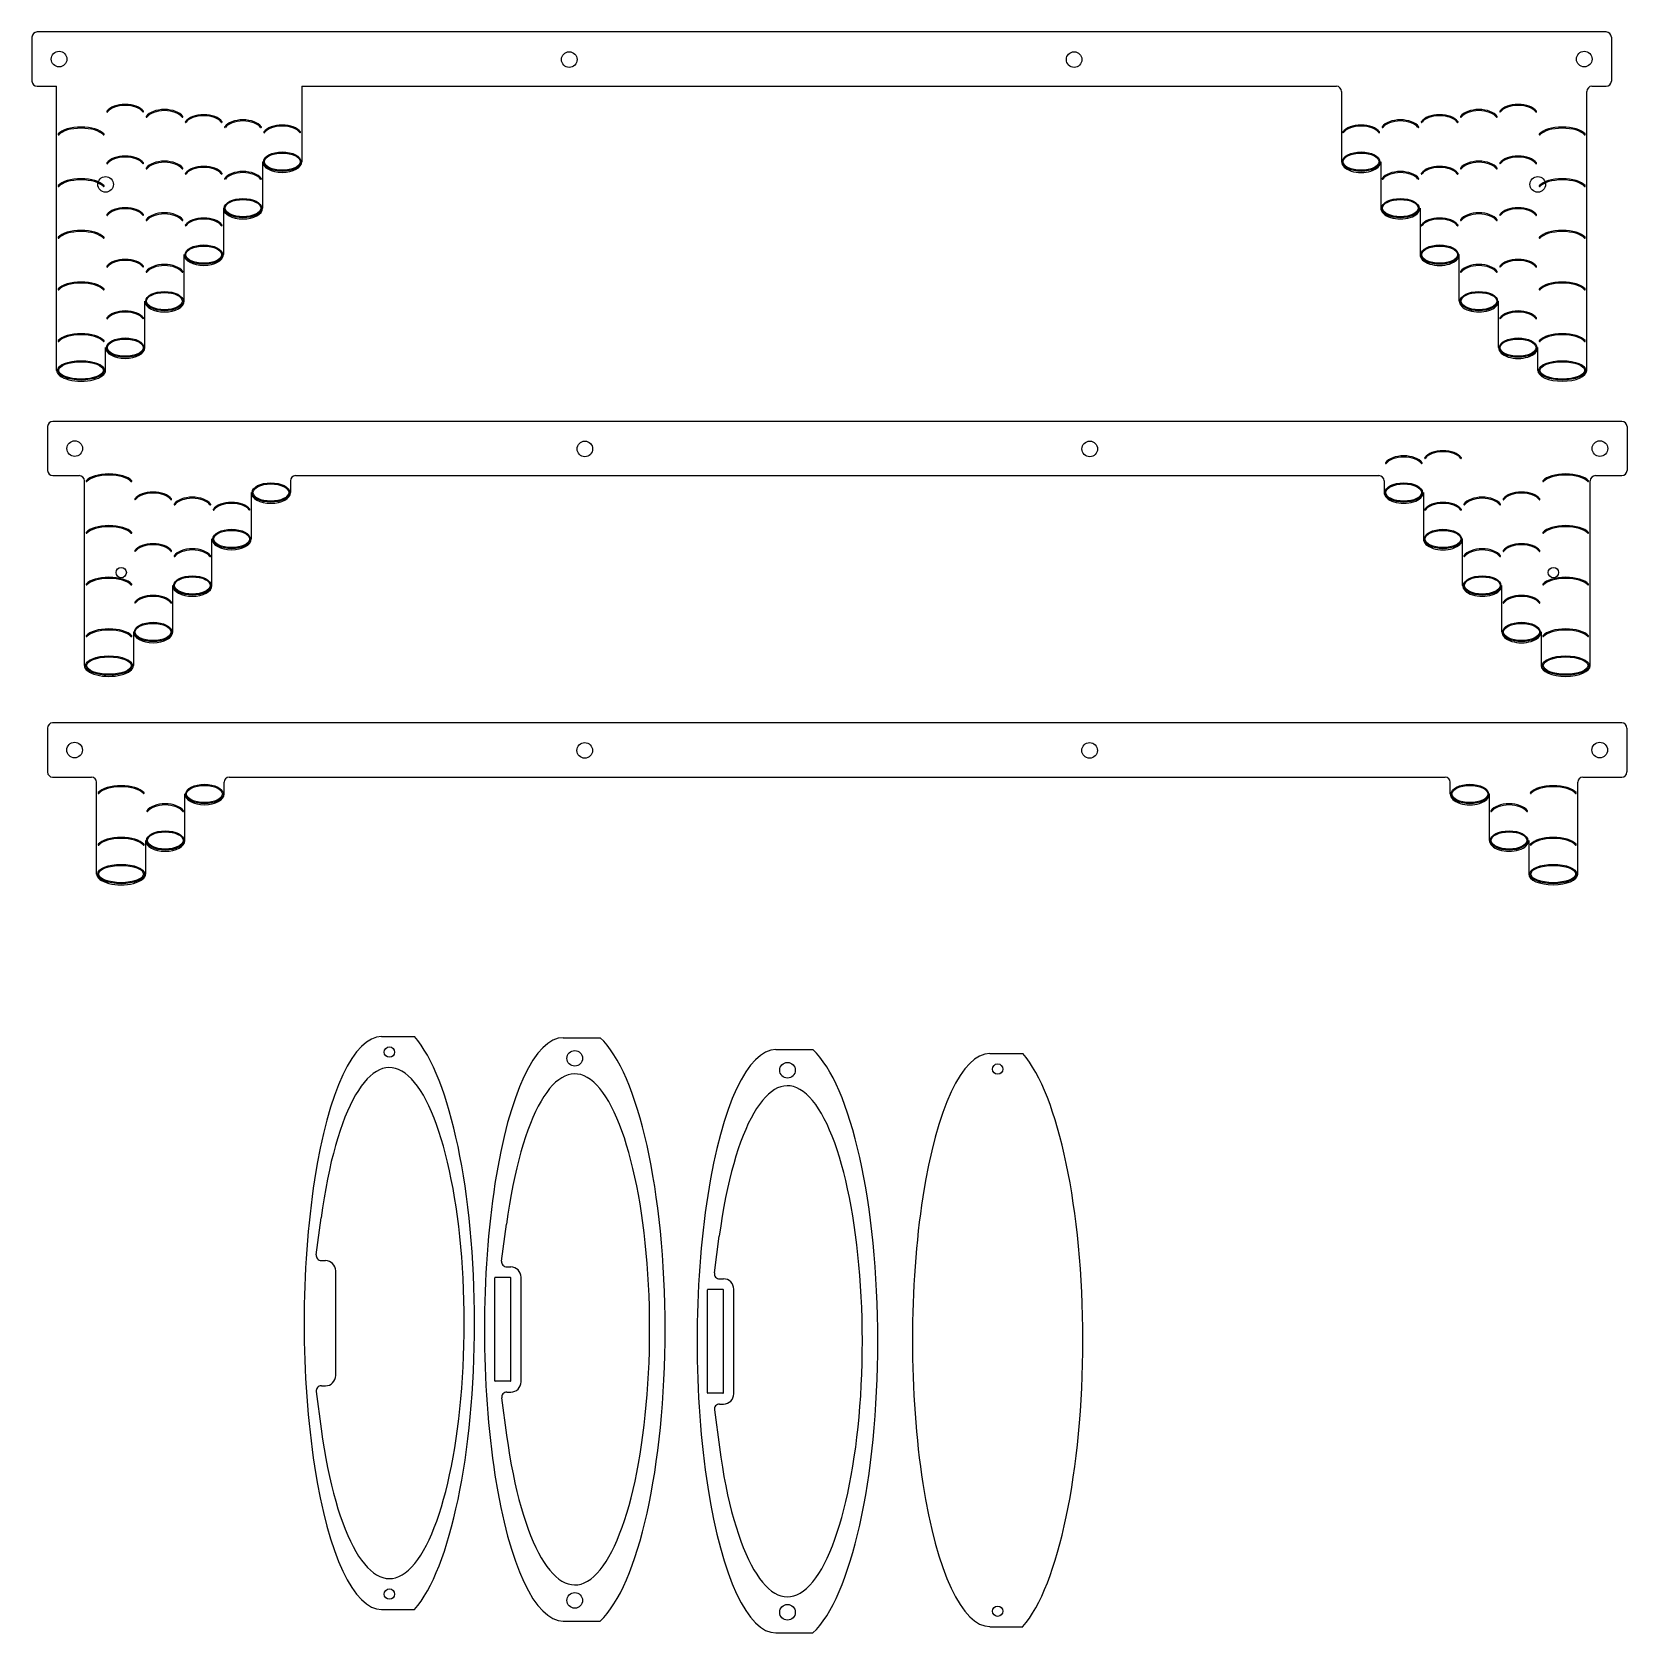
# Model space of a CAD drawing. Header units: millimetres. Extents: x -952 to 939, y -633 to 632.
# Drawn here: x -501.5 to -192.7, y -633 to -323.1 of the extents above; entities that cross this region are included whole.
import ezdxf

# ---------------------------------------------------------------- set-up
doc = ezdxf.new("R2010")
doc.units = ezdxf.units.MM
doc.layers.get('0').update_dxf_attribs({"lineweight": 25, "true_color": 0xffffff})
for name, color, linetype, lineweight, true_color in [('brass', 7, 'Continuous', 25, 0x000000), ('f3', 7, 'Continuous', 25, 0x000000), ('f4', 7, 'Continuous', 25, 0x000000), ('f5', 7, 'Continuous', 25, 0x000000), ('Plate', 7, 'Continuous', 25, 0x000000)]:
    doc.layers.add(name, color=color, linetype=linetype, lineweight=lineweight, true_color=true_color)

msp = doc.modelspace()

# ---------------------------------------------------------------- linework, layer by layer
for p, q in [((-449.3, -333.61), (-248.99, -333.61)), ((-433.85, -517.56), (-427.48, -517.56)), ((-398.68, -517.78), (-391.54, -517.78)), ((-357.49, -520.08), (-350.35, -520.08)), ((-316.07, -520.86), (-309.7, -520.86)), ((-446.51, -559.8), (-445.57, -552.65)), ((-410.61, -561.02), (-409.66, -553.87)), ((-369.42, -563.33), (-368.47, -556.18)), ((-445.52, -560.93), (-444.75, -560.93)), ((-442.75, -583.17), (-442.75, -562.93)), ((-409.62, -562.15), (-408.85, -562.15)), ((-406.85, -584.39), (-406.85, -564.15)), ((-368.43, -564.46), (-367.66, -564.46)), ((-365.66, -586.7), (-365.66, -566.46)), ((-445.52, -585.17), (-444.75, -585.17)), ((-446.51, -586.3), (-445.55, -593.52)), ((-410.61, -587.52), (-409.64, -594.74)), ((-409.61, -586.39), (-408.85, -586.39)), ((-368.43, -588.7), (-367.66, -588.7)), ((-369.42, -589.83), (-368.45, -597.04)), ((-433.85, -628.48), (-427.48, -628.48)), ((-398.68, -630.7), (-391.54, -630.7)), ((-316.07, -631.79), (-309.7, -631.79)), ((-357.49, -633.01), (-350.35, -633.01))]:
    msp.add_line(p, q)
for centre, radius in [((-496.3, -328.36), 1.51), ((-397.53, -328.44), 1.51), ((-299.76, -328.44), 1.51), ((-200.99, -328.36), 1.51), ((-487.3, -352.61), 1.51), ((-209.99, -352.61), 1.51), ((-493.27, -403.74), 1.51), ((-394.5, -403.82), 1.51), ((-296.73, -403.82), 1.51), ((-197.96, -403.74), 1.51), ((-484.27, -427.75), 1), ((-206.96, -427.75), 1), ((-493.3, -462.1), 1.51), ((-394.53, -462.18), 1.51), ((-296.76, -462.18), 1.51), ((-197.99, -462.1), 1.51), ((-432.35, -520.56), 1), ((-396.45, -521.78), 1.51), ((-355.26, -524.08), 1.51), ((-314.57, -523.86), 1), ((-432.35, -625.48), 1), ((-396.45, -626.7), 1.51), ((-355.26, -629.01), 1.51), ((-314.57, -628.79), 1)]:
    msp.add_circle(centre, radius)
for centre, radius, start, end in [((-248.99, -334.61), 1, 0, 90), ((-199.49, -334.61), 1, 90, 180), ((-492.4, -409.99), 1, 0, 90), ((-450.5, -409.99), 1, 90, 180), ((-240.74, -409.99), 1, 360, 90), ((-198.84, -409.99), 1, 90, 180), ((-490.05, -468.35), 1, 0, 90), ((-463.35, -468.35), 1, 90, 180), ((-227.94, -468.35), 1, 0, 90), ((-201.24, -468.35), 1, 90, 180), ((-445.52, -559.93), 1, 172.4552, 270), ((-444.75, -562.93), 2, 0, 90), ((-409.62, -561.15), 1, 172.4552, 270), ((-408.85, -564.15), 2, 0, 90), ((-368.43, -563.46), 1, 172.4552, 270), ((-367.66, -566.46), 2, 0, 90), ((-445.52, -586.17), 1, 90, 187.6019), ((-444.75, -583.17), 2, 270, 0), ((-408.85, -584.39), 2, 270, 0), ((-409.61, -587.39), 1, 90, 187.6019), ((-368.43, -589.7), 1, 90, 187.6019), ((-367.66, -586.7), 2, 270, 0)]:
    msp.add_arc(centre, radius, start, end)
for centre, major_axis, ratio, start_param, end_param in [((-433.85, -573.02), (0, 55.46), 0.270448, 0, 3.141593), ((-432.35, -573.02), (0, 49.46), 0.293145, 1.998028, 1.146434), ((-432.85, -573.02), (0, 58.46), 0.29078, 3.463335, 5.961443), ((-398.68, -574.24), (0, 56.46), 0.270448, 0, 3.141593), ((-395.95, -574.24), (0, 58.46), 0.29078, 3.403914, 6.020864), ((-357.49, -576.55), (0, 56.46), 0.270448, 0, 3.141593), ((-354.76, -576.55), (0, 58.46), 0.29078, 3.403914, 6.020864), ((-396.45, -574.24), (0, 49.46), 0.293145, 1.998028, 1.146434), ((-355.26, -576.55), (0, 49.46), 0.293145, 1.998028, 1.146434), ((-316.07, -576.32), (0, 55.46), 0.270448, 0, 3.141593), ((-315.07, -576.32), (0, 58.46), 0.29078, 3.463335, 5.961443)]:
    msp.add_ellipse(centre, major_axis=major_axis, ratio=ratio, start_param=start_param, end_param=end_param)
at = {"layer": 'brass'}
for p, q in [((-501.55, -324.11), (-501.55, -332.61)), ((-196.74, -323.11), (-500.55, -323.11)), ((-195.74, -324.11), (-195.74, -332.61)), ((-500.55, -333.61), (-496.8, -333.61)), ((-199.49, -333.61), (-196.74, -333.61)), ((-498.52, -399.49), (-498.52, -407.99)), ((-193.71, -398.49), (-497.52, -398.49)), ((-192.71, -399.49), (-192.71, -407.99)), ((-497.52, -408.99), (-492.4, -408.99)), ((-450.5, -408.99), (-240.74, -408.99)), ((-198.84, -408.99), (-193.71, -408.99)), ((-498.55, -457.85), (-498.55, -466.35)), ((-193.74, -456.85), (-497.55, -456.85)), ((-192.74, -457.85), (-192.74, -466.35)), ((-497.55, -467.35), (-490.05, -467.35)), ((-463.35, -467.35), (-227.94, -467.35)), ((-201.24, -467.35), (-193.74, -467.35))]:
    msp.add_line(p, q, dxfattribs=at)
for centre, start, end in [((-500.55, -324.11), 90, 180), ((-196.74, -324.11), 0, 90), ((-500.55, -332.61), 180, 270), ((-196.74, -332.61), 270, 0), ((-497.52, -399.49), 90, 180), ((-193.71, -399.49), 0, 90), ((-497.52, -407.99), 180, 270), ((-193.71, -407.99), 270, 0), ((-497.55, -457.85), 90, 180), ((-193.74, -457.85), 0, 90), ((-497.55, -466.35), 180, 270), ((-193.74, -466.35), 270, 0)]:
    msp.add_arc(centre, 1, start, end, dxfattribs=at)
at = {"layer": 'f3'}
for p, q in [((-496.8, -388.61), (-496.8, -333.61)), ((-449.3, -333.61), (-449.3, -348.21)), ((-247.99, -334.61), (-247.99, -348.21)), ((-200.49, -388.61), (-200.49, -334.61)), ((-456.9, -348.21), (-456.9, -357.21)), ((-240.39, -348.21), (-240.39, -357.21)), ((-464.5, -357.21), (-464.5, -366.21)), ((-232.79, -357.21), (-232.79, -366.21)), ((-472.1, -375.21), (-472.1, -366.21)), ((-225.19, -375.21), (-225.19, -366.21)), ((-479.7, -384.21), (-479.7, -375.21)), ((-217.59, -384.21), (-217.59, -375.21)), ((-487.3, -388.61), (-487.3, -384.21)), ((-209.99, -388.61), (-209.99, -384.21))]:
    msp.add_line(p, q, dxfattribs=at)
at = {"layer": 'f3', "color": 5, "true_color": 0x0000ff}
for centre, start, end in [((-496.4, -342.92), 135.4006, 321.3987), ((-487.7, -342.92), 218.6013, 44.5994), ((-209.59, -342.92), 135.4006, 321.3987), ((-200.9, -342.92), 218.6013, 44.5994), ((-496.4, -352.92), 135.4006, 321.3987), ((-487.7, -352.92), 218.6013, 44.5994), ((-209.59, -352.92), 135.4006, 321.3987), ((-200.9, -352.92), 218.6013, 44.5994), ((-496.4, -362.92), 135.4006, 321.3987), ((-487.7, -362.92), 218.6013, 44.5994), ((-209.59, -362.92), 135.4006, 321.3987), ((-200.9, -362.92), 218.6013, 44.5994), ((-496.4, -372.92), 135.4006, 321.3987), ((-487.7, -372.92), 218.6013, 44.5994), ((-209.59, -372.92), 135.4006, 321.3987), ((-200.9, -372.92), 218.6013, 44.5994), ((-496.4, -382.92), 135.4006, 321.3987), ((-487.7, -382.92), 218.6013, 44.5994), ((-209.59, -382.92), 135.4006, 321.3987), ((-200.9, -382.92), 218.6013, 44.5994)]:
    msp.add_arc(centre, 0.103, start, end, dxfattribs=at)
for centre, major_axis, ratio, start_param, end_param in [((-483.5, -339.21), (3.8, 0), 0.55122, 0.375247, 2.766345), ((-483.5, -339.21), (3.62, 0), 0.517205, 0.343264, 2.798328), ((-213.79, -339.21), (-3.8, 0), 0.55122, 3.51684, 5.907938), ((-213.79, -339.21), (-3.62, 0), 0.517205, 3.484857, 5.939921), ((-486.98, -338.51), (0, 0.103), 0.8, 0.79239, 4.038669), ((-480.02, -338.51), (0, 0.103), 0.8, 2.244517, 5.490795), ((-479.38, -339.51), (0, 0.103), 0.8, 0.79239, 4.038669), ((-475.9, -340.21), (3.8, 0), 0.55122, 0.375247, 2.766345), ((-475.9, -340.21), (3.62, 0), 0.517205, 0.343264, 2.798328), ((-472.42, -339.51), (0, 0.103), 0.8, 2.244517, 5.490795), ((-471.78, -340.51), (0, 0.103), 0.8, 0.79239, 4.038669), ((-468.3, -341.21), (3.8, 0), 0.55122, 0.375247, 2.766345), ((-468.3, -341.21), (3.62, 0), 0.517205, 0.343264, 2.798328), ((-464.82, -340.51), (0, 0.103), 0.8, 2.244517, 5.490795), ((-460.7, -342.21), (3.8, 0), 0.55122, 0.375247, 2.766345), ((-460.7, -342.21), (3.62, 0), 0.517205, 0.343264, 2.798328), ((-236.59, -342.21), (-3.8, 0), 0.55122, 3.51684, 5.907938), ((-236.59, -342.21), (-3.62, 0), 0.517205, 3.484857, 5.939921), ((-232.47, -340.51), (0, 0.103), 0.8, 0.79239, 4.038669), ((-228.99, -341.21), (-3.8, 0), 0.55122, 3.51684, 5.907938), ((-228.99, -341.21), (-3.62, 0), 0.517205, 3.484857, 5.939921), ((-225.51, -340.51), (0, 0.103), 0.8, 2.244517, 5.490795), ((-224.87, -339.51), (0, 0.103), 0.8, 0.79239, 4.038669), ((-221.39, -340.21), (-3.8, 0), 0.55122, 3.51684, 5.907938), ((-221.39, -340.21), (-3.62, 0), 0.517205, 3.484857, 5.939921), ((-217.91, -339.51), (0, 0.103), 0.8, 2.244517, 5.490795), ((-217.27, -338.51), (0, 0.103), 0.8, 0.79239, 4.038669), ((-210.31, -338.51), (0, 0.103), 0.8, 2.244517, 5.490795), ((-492.05, -343.61), (-4.75, 0), 0.440976, 3.51684, 5.907938), ((-492.05, -343.61), (-4.53, 0), 0.413764, 3.484857, 5.939921), ((-464.18, -341.51), (0, 0.103), 0.8, 0.79239, 4.038669), ((-457.22, -341.51), (0, 0.103), 0.8, 2.244517, 5.490795), ((-456.58, -342.51), (0, 0.103), 0.8, 0.79239, 4.038669), ((-453.1, -343.21), (3.8, 0), 0.55122, 0.375247, 2.766345), ((-453.1, -343.21), (3.62, 0), 0.517205, 0.343264, 2.798328), ((-449.62, -342.51), (0, 0.103), 0.8, 2.244517, 5.490795), ((-247.67, -342.51), (0, 0.103), 0.8, 0.79239, 4.038669), ((-244.19, -343.21), (-3.8, 0), 0.55122, 3.51684, 5.907938), ((-244.19, -343.21), (-3.62, 0), 0.517205, 3.484857, 5.939921), ((-240.71, -342.51), (0, 0.103), 0.8, 2.244517, 5.490795), ((-240.07, -341.51), (0, 0.103), 0.8, 0.79239, 4.038669), ((-233.11, -341.51), (0, 0.103), 0.8, 2.244517, 5.490795), ((-205.24, -343.61), (4.75, 0), 0.440976, 0.375247, 2.766345), ((-205.24, -343.61), (4.53, 0), 0.413764, 0.343264, 2.798328), ((-486.98, -348.51), (0, 0.103), 0.8, 0.79239, 4.038669), ((-483.5, -349.21), (3.8, 0), 0.55122, 0.375247, 2.766345), ((-483.5, -349.21), (3.62, 0), 0.517205, 0.343264, 2.798328), ((-480.02, -348.51), (0, 0.103), 0.8, 2.244517, 5.490795), ((-479.38, -349.51), (0, 0.103), 0.8, 0.79239, 4.038669), ((-475.9, -350.21), (3.8, 0), 0.55122, 0.375247, 2.766345), ((-475.9, -350.21), (3.62, 0), 0.517205, 0.343264, 2.798328), ((-472.42, -349.51), (0, 0.103), 0.8, 2.244517, 5.490795), ((-468.3, -351.21), (3.8, 0), 0.55122, 0.375247, 2.766345), ((-468.3, -351.21), (3.62, 0), 0.517205, 0.343264, 2.798328), ((-460.7, -352.21), (3.8, 0), 0.55122, 0.375247, 2.766345), ((-236.59, -352.21), (-3.8, 0), 0.55122, 3.51684, 5.907938), ((-228.99, -351.21), (-3.8, 0), 0.55122, 3.51684, 5.907938), ((-228.99, -351.21), (-3.62, 0), 0.517205, 3.484857, 5.939921), ((-224.87, -349.51), (0, 0.103), 0.8, 0.79239, 4.038669), ((-221.39, -350.21), (-3.8, 0), 0.55122, 3.51684, 5.907938), ((-221.39, -350.21), (-3.62, 0), 0.517205, 3.484857, 5.939921), ((-217.91, -349.51), (0, 0.103), 0.8, 2.244517, 5.490795), ((-217.27, -348.51), (0, 0.103), 0.8, 0.79239, 4.038669), ((-213.79, -349.21), (-3.8, 0), 0.55122, 3.51684, 5.907938), ((-213.79, -349.21), (-3.62, 0), 0.517205, 3.484857, 5.939921), ((-210.31, -348.51), (0, 0.103), 0.8, 2.244517, 5.490795), ((-492.05, -353.61), (-4.75, 0), 0.440976, 3.51684, 5.907938), ((-492.05, -353.61), (-4.53, 0), 0.413764, 3.484857, 5.939921), ((-471.78, -350.51), (0, 0.103), 0.8, 0.79239, 4.038669), ((-464.82, -350.51), (0, 0.103), 0.8, 2.244517, 5.490795), ((-464.18, -351.51), (0, 0.103), 0.8, 0.79239, 4.038669), ((-460.7, -352.21), (3.62, 0), 0.517205, 0.343264, 2.798328), ((-457.22, -351.51), (0, 0.103), 0.8, 2.244517, 5.490795), ((-240.07, -351.51), (0, 0.103), 0.8, 0.79239, 4.038669), ((-236.59, -352.21), (-3.62, 0), 0.517205, 3.484857, 5.939921), ((-233.11, -351.51), (0, 0.103), 0.8, 2.244517, 5.490795), ((-232.47, -350.51), (0, 0.103), 0.8, 0.79239, 4.038669), ((-225.51, -350.51), (0, 0.103), 0.8, 2.244517, 5.490795), ((-205.24, -353.61), (4.75, 0), 0.440976, 0.375247, 2.766345), ((-205.24, -353.61), (4.53, 0), 0.413764, 0.343264, 2.798328), ((-486.98, -358.51), (0, 0.103), 0.8, 0.79239, 4.038669), ((-483.5, -359.21), (3.8, 0), 0.55122, 0.375247, 2.766345), ((-483.5, -359.21), (3.62, 0), 0.517205, 0.343264, 2.798328), ((-480.02, -358.51), (0, 0.103), 0.8, 2.244517, 5.490795), ((-479.38, -359.51), (0, 0.103), 0.8, 0.79239, 4.038669), ((-475.9, -360.21), (3.8, 0), 0.55122, 0.375247, 2.766345), ((-475.9, -360.21), (3.62, 0), 0.517205, 0.343264, 2.798328), ((-472.42, -359.51), (0, 0.103), 0.8, 2.244517, 5.490795), ((-468.3, -361.21), (3.8, 0), 0.55122, 0.375247, 2.766345), ((-468.3, -361.21), (3.62, 0), 0.517205, 0.343264, 2.798328), ((-228.99, -361.21), (-3.8, 0), 0.55122, 3.51684, 5.907938), ((-228.99, -361.21), (-3.62, 0), 0.517205, 3.484857, 5.939921), ((-224.87, -359.51), (0, 0.103), 0.8, 0.79239, 4.038669), ((-221.39, -360.21), (-3.8, 0), 0.55122, 3.51684, 5.907938), ((-221.39, -360.21), (-3.62, 0), 0.517205, 3.484857, 5.939921), ((-217.91, -359.51), (0, 0.103), 0.8, 2.244517, 5.490795), ((-217.27, -358.51), (0, 0.103), 0.8, 0.79239, 4.038669), ((-213.79, -359.21), (-3.8, 0), 0.55122, 3.51684, 5.907938), ((-213.79, -359.21), (-3.62, 0), 0.517205, 3.484857, 5.939921), ((-210.31, -358.51), (0, 0.103), 0.8, 2.244517, 5.490795), ((-492.05, -363.61), (-4.75, 0), 0.440976, 3.51684, 5.907938), ((-492.05, -363.61), (-4.53, 0), 0.413764, 3.484857, 5.939921), ((-471.78, -360.51), (0, 0.103), 0.8, 0.79239, 4.038669), ((-464.82, -360.51), (0, 0.103), 0.8, 2.244517, 5.490795), ((-232.47, -360.51), (0, 0.103), 0.8, 0.79239, 4.038669), ((-225.51, -360.51), (0, 0.103), 0.8, 2.244517, 5.490795), ((-205.24, -363.61), (4.75, 0), 0.440976, 0.375247, 2.766345), ((-205.24, -363.61), (4.53, 0), 0.413764, 0.343264, 2.798328), ((-486.98, -368.51), (0, 0.103), 0.8, 0.79239, 4.038669), ((-483.5, -369.21), (3.8, 0), 0.55122, 0.375247, 2.766345), ((-483.5, -369.21), (3.62, 0), 0.517205, 0.343264, 2.798328), ((-480.02, -368.51), (0, 0.103), 0.8, 2.244517, 5.490795), ((-475.9, -370.21), (3.8, 0), 0.55122, 0.375247, 2.766345), ((-475.9, -370.21), (3.62, 0), 0.517205, 0.343264, 2.798328), ((-221.39, -370.21), (-3.8, 0), 0.55122, 3.51684, 5.907938), ((-221.39, -370.21), (-3.62, 0), 0.517205, 3.484857, 5.939921), ((-217.27, -368.51), (0, 0.103), 0.8, 0.79239, 4.038669), ((-213.79, -369.21), (-3.8, 0), 0.55122, 3.51684, 5.907938), ((-213.79, -369.21), (-3.62, 0), 0.517205, 3.484857, 5.939921), ((-210.31, -368.51), (0, 0.103), 0.8, 2.244517, 5.490795), ((-492.05, -373.61), (-4.75, 0), 0.440976, 3.51684, 5.907938), ((-492.05, -373.61), (-4.53, 0), 0.413764, 3.484857, 5.939921), ((-479.38, -369.51), (0, 0.103), 0.8, 0.79239, 4.038669), ((-472.42, -369.51), (0, 0.103), 0.8, 2.244517, 5.490795), ((-224.87, -369.51), (0, 0.103), 0.8, 0.79239, 4.038669), ((-217.91, -369.51), (0, 0.103), 0.8, 2.244517, 5.490795), ((-205.24, -373.61), (4.75, 0), 0.440976, 0.375247, 2.766345), ((-205.24, -373.61), (4.53, 0), 0.413764, 0.343264, 2.798328), ((-483.5, -379.21), (3.8, 0), 0.55122, 0.375247, 2.766345), ((-483.5, -379.21), (3.62, 0), 0.517205, 0.343264, 2.798328), ((-213.79, -379.21), (-3.8, 0), 0.55122, 3.51684, 5.907938), ((-213.79, -379.21), (-3.62, 0), 0.517205, 3.484857, 5.939921), ((-486.98, -378.51), (0, 0.103), 0.8, 0.79239, 4.038669), ((-480.02, -378.51), (0, 0.103), 0.8, 2.244517, 5.490795), ((-217.27, -378.51), (0, 0.103), 0.8, 0.79239, 4.038669), ((-210.31, -378.51), (0, 0.103), 0.8, 2.244517, 5.490795), ((-492.05, -383.61), (-4.75, 0), 0.440976, 3.51684, 5.907938), ((-492.05, -383.61), (-4.53, 0), 0.413764, 3.484857, 5.939921), ((-205.24, -383.61), (4.75, 0), 0.440976, 0.375247, 2.766345), ((-205.24, -383.61), (4.53, 0), 0.413764, 0.343264, 2.798328)]:
    msp.add_ellipse(centre, major_axis=major_axis, ratio=ratio, start_param=start_param, end_param=end_param, dxfattribs=at)
for centre, major_axis, ratio in [((-453.1, -348.21), (3.62, 0), 0.517205), ((-453.1, -348.21), (-3.46, 0), 0.483354), ((-244.19, -348.21), (-3.62, 0), 0.517205), ((-244.19, -348.21), (3.46, 0), 0.483354), ((-460.7, -357.21), (3.62, 0), 0.517205), ((-460.7, -357.21), (-3.46, 0), 0.483354), ((-236.59, -357.21), (-3.62, 0), 0.517205), ((-236.59, -357.21), (3.46, 0), 0.483354), ((-468.3, -366.21), (3.62, 0), 0.517205), ((-468.3, -366.21), (-3.46, 0), 0.483354), ((-228.99, -366.21), (-3.62, 0), 0.517205), ((-228.99, -366.21), (3.46, 0), 0.483354), ((-475.9, -375.21), (3.62, 0), 0.517205), ((-475.9, -375.21), (-3.46, 0), 0.483354), ((-221.39, -375.21), (-3.62, 0), 0.517205), ((-221.39, -375.21), (3.46, 0), 0.483354), ((-483.5, -384.21), (3.62, 0), 0.517205), ((-483.5, -384.21), (-3.46, 0), 0.483354), ((-213.79, -384.21), (-3.62, 0), 0.517205), ((-213.79, -384.21), (3.46, 0), 0.483354), ((-492.05, -388.61), (-4.53, 0), 0.413764), ((-492.05, -388.61), (-4.33, 0), 0.386683), ((-205.24, -388.61), (4.53, 0), 0.413764), ((-205.24, -388.61), (4.33, 0), 0.386683)]:
    msp.add_ellipse(centre, major_axis=major_axis, ratio=ratio, dxfattribs=at)
at = {"layer": 'f3'}
for centre, major_axis, ratio, start_param, end_param in [((-453.1, -348.21), (3.8, 0), 0.55122, 3.141593, 0), ((-244.19, -348.21), (-3.8, 0), 0.55122, 0, 3.141593), ((-460.7, -357.21), (3.8, 0), 0.55122, 3.141593, 0), ((-236.59, -357.21), (-3.8, 0), 0.55122, 0, 3.141593), ((-468.3, -366.21), (3.8, 0), 0.55122, 3.141593, 0), ((-228.99, -366.21), (-3.8, 0), 0.55122, 0, 3.141593), ((-475.9, -375.21), (3.8, 0), 0.55122, 3.141593, 0), ((-221.39, -375.21), (-3.8, 0), 0.55122, 0, 3.141593), ((-483.5, -384.21), (3.8, 0), 0.55122, 3.141593, 0), ((-213.79, -384.21), (-3.8, 0), 0.55122, 0, 3.141593), ((-492.05, -388.61), (-4.75, 0), 0.440976, 0, 3.141593), ((-205.24, -388.61), (4.75, 0), 0.440976, 3.141593, 0)]:
    msp.add_ellipse(centre, major_axis=major_axis, ratio=ratio, start_param=start_param, end_param=end_param, dxfattribs=at)
at = {"layer": 'f4'}
for p, q in [((-491.4, -445.75), (-491.4, -409.99)), ((-451.5, -409.99), (-451.5, -412.25)), ((-239.74, -409.99), (-239.74, -412.25)), ((-199.84, -445.75), (-199.84, -409.99)), ((-459.1, -412.25), (-459.1, -421.25)), ((-232.14, -412.25), (-232.14, -421.25)), ((-466.7, -430.25), (-466.7, -421.25)), ((-224.54, -430.25), (-224.54, -421.25)), ((-474.3, -439.25), (-474.3, -430.25)), ((-216.94, -439.25), (-216.94, -430.25)), ((-481.9, -439.25), (-481.9, -445.75)), ((-209.34, -439.25), (-209.34, -445.75))]:
    msp.add_line(p, q, dxfattribs=at)
at = {"layer": 'f4', "color": 5, "true_color": 0x0000ff}
for centre, start, end in [((-490.99, -410.05), 135.4006, 321.3987), ((-482.3, -410.05), 218.6013, 44.5994), ((-208.93, -410.05), 135.4006, 321.3987), ((-200.24, -410.05), 218.6013, 44.5994), ((-490.99, -420.05), 135.4006, 321.3987), ((-482.3, -420.05), 218.6013, 44.5994), ((-208.93, -420.05), 135.4006, 321.3987), ((-200.24, -420.05), 218.6013, 44.5994), ((-490.99, -430.05), 135.4006, 321.3987), ((-482.3, -430.05), 218.6013, 44.5994), ((-208.93, -430.05), 135.4006, 321.3987), ((-200.24, -430.05), 218.6013, 44.5994), ((-490.99, -440.05), 135.4006, 321.3987), ((-482.3, -440.05), 218.6013, 44.5994), ((-208.93, -440.05), 135.4006, 321.3987), ((-200.24, -440.05), 218.6013, 44.5994)]:
    msp.add_arc(centre, 0.103, start, end, dxfattribs=at)
for centre, major_axis, ratio, start_param, end_param in [((-235.94, -407.25), (-3.8, 0), 0.55122, 3.51684, 5.907938), ((-235.94, -407.25), (-3.62, 0), 0.517205, 3.484857, 5.939921), ((-231.81, -405.55), (0, 0.103), 0.8, 0.79239, 4.038669), ((-228.34, -406.25), (-3.8, 0), 0.55122, 3.51684, 5.907938), ((-228.34, -406.25), (-3.62, 0), 0.517205, 3.484857, 5.939921), ((-224.86, -405.55), (0, 0.103), 0.8, 2.244517, 5.490795), ((-486.65, -410.75), (-4.75, 0), 0.440976, 3.51684, 5.907938), ((-486.65, -410.75), (-4.53, 0), 0.413764, 3.484857, 5.939921), ((-239.41, -406.55), (0, 0.103), 0.8, 0.79239, 4.038669), ((-232.46, -406.55), (0, 0.103), 0.8, 2.244517, 5.490795), ((-204.59, -410.75), (4.75, 0), 0.440976, 0.375247, 2.766345), ((-204.59, -410.75), (4.53, 0), 0.413764, 0.343264, 2.798328), ((-478.1, -414.25), (3.8, 0), 0.55122, 0.375247, 2.766345), ((-213.14, -414.25), (-3.8, 0), 0.55122, 3.51684, 5.907938), ((-481.57, -413.55), (0, 0.103), 0.8, 0.79239, 4.038669), ((-478.1, -414.25), (3.62, 0), 0.517205, 0.343264, 2.798328), ((-474.62, -413.55), (0, 0.103), 0.8, 2.244517, 5.490795), ((-473.97, -414.55), (0, 0.103), 0.8, 0.79239, 4.038669), ((-470.5, -415.25), (3.8, 0), 0.55122, 0.375247, 2.766345), ((-470.5, -415.25), (3.62, 0), 0.517205, 0.343264, 2.798328), ((-467.02, -414.55), (0, 0.103), 0.8, 2.244517, 5.490795), ((-462.9, -416.25), (3.8, 0), 0.55122, 0.375247, 2.766345), ((-462.9, -416.25), (3.62, 0), 0.517205, 0.343264, 2.798328), ((-228.34, -416.25), (-3.8, 0), 0.55122, 3.51684, 5.907938), ((-228.34, -416.25), (-3.62, 0), 0.517205, 3.484857, 5.939921), ((-224.21, -414.55), (0, 0.103), 0.8, 0.79239, 4.038669), ((-220.74, -415.25), (-3.8, 0), 0.55122, 3.51684, 5.907938), ((-220.74, -415.25), (-3.62, 0), 0.517205, 3.484857, 5.939921), ((-217.26, -414.55), (0, 0.103), 0.8, 2.244517, 5.490795), ((-216.61, -413.55), (0, 0.103), 0.8, 0.79239, 4.038669), ((-213.14, -414.25), (-3.62, 0), 0.517205, 3.484857, 5.939921), ((-209.66, -413.55), (0, 0.103), 0.8, 2.244517, 5.490795), ((-466.37, -415.55), (0, 0.103), 0.8, 0.79239, 4.038669), ((-459.42, -415.55), (0, 0.103), 0.8, 2.244517, 5.490795), ((-231.81, -415.55), (0, 0.103), 0.8, 0.79239, 4.038669), ((-224.86, -415.55), (0, 0.103), 0.8, 2.244517, 5.490795), ((-486.65, -420.75), (-4.75, 0), 0.440976, 3.51684, 5.907938), ((-486.65, -420.75), (-4.53, 0), 0.413764, 3.484857, 5.939921), ((-204.59, -420.75), (4.75, 0), 0.440976, 0.375247, 2.766345), ((-204.59, -420.75), (4.53, 0), 0.413764, 0.343264, 2.798328), ((-481.57, -423.55), (0, 0.103), 0.8, 0.79239, 4.038669), ((-478.1, -424.25), (3.8, 0), 0.55122, 0.375247, 2.766345), ((-478.1, -424.25), (3.62, 0), 0.517205, 0.343264, 2.798328), ((-474.62, -423.55), (0, 0.103), 0.8, 2.244517, 5.490795), ((-473.97, -424.55), (0, 0.103), 0.8, 0.79239, 4.038669), ((-470.5, -425.25), (3.8, 0), 0.55122, 0.375247, 2.766345), ((-470.5, -425.25), (3.62, 0), 0.517205, 0.343264, 2.798328), ((-467.02, -424.55), (0, 0.103), 0.8, 2.244517, 5.490795), ((-224.21, -424.55), (0, 0.103), 0.8, 0.79239, 4.038669), ((-220.74, -425.25), (-3.8, 0), 0.55122, 3.51684, 5.907938), ((-220.74, -425.25), (-3.62, 0), 0.517205, 3.484857, 5.939921), ((-217.26, -424.55), (0, 0.103), 0.8, 2.244517, 5.490795), ((-216.61, -423.55), (0, 0.103), 0.8, 0.79239, 4.038669), ((-213.14, -424.25), (-3.8, 0), 0.55122, 3.51684, 5.907938), ((-213.14, -424.25), (-3.62, 0), 0.517205, 3.484857, 5.939921), ((-209.66, -423.55), (0, 0.103), 0.8, 2.244517, 5.490795), ((-486.65, -430.75), (-4.75, 0), 0.440976, 3.51684, 5.907938), ((-486.65, -430.75), (-4.53, 0), 0.413764, 3.484857, 5.939921), ((-204.59, -430.75), (4.75, 0), 0.440976, 0.375247, 2.766345), ((-204.59, -430.75), (4.53, 0), 0.413764, 0.343264, 2.798328), ((-481.57, -433.55), (0, 0.103), 0.8, 0.79239, 4.038669), ((-478.1, -434.25), (3.8, 0), 0.55122, 0.375247, 2.766345), ((-478.1, -434.25), (3.62, 0), 0.517205, 0.343264, 2.798328), ((-474.62, -433.55), (0, 0.103), 0.8, 2.244517, 5.490795), ((-216.61, -433.55), (0, 0.103), 0.8, 0.79239, 4.038669), ((-213.14, -434.25), (-3.8, 0), 0.55122, 3.51684, 5.907938), ((-213.14, -434.25), (-3.62, 0), 0.517205, 3.484857, 5.939921), ((-209.66, -433.55), (0, 0.103), 0.8, 2.244517, 5.490795), ((-486.65, -440.75), (-4.75, 0), 0.440976, 3.51684, 5.907938), ((-486.65, -440.75), (-4.53, 0), 0.413764, 3.484857, 5.939921), ((-204.59, -440.75), (4.75, 0), 0.440976, 0.375247, 2.766345), ((-204.59, -440.75), (4.53, 0), 0.413764, 0.343264, 2.798328)]:
    msp.add_ellipse(centre, major_axis=major_axis, ratio=ratio, start_param=start_param, end_param=end_param, dxfattribs=at)
for centre, major_axis, ratio in [((-455.3, -412.25), (3.62, 0), 0.517205), ((-455.3, -412.25), (-3.46, 0), 0.483354), ((-235.94, -412.25), (-3.62, 0), 0.517205), ((-235.94, -412.25), (3.46, 0), 0.483354), ((-462.9, -421.25), (3.62, 0), 0.517205), ((-462.9, -421.25), (-3.46, 0), 0.483354), ((-228.34, -421.25), (-3.62, 0), 0.517205), ((-228.34, -421.25), (3.46, 0), 0.483354), ((-470.5, -430.25), (3.62, 0), 0.517205), ((-470.5, -430.25), (-3.46, 0), 0.483354), ((-220.74, -430.25), (-3.62, 0), 0.517205), ((-220.74, -430.25), (3.46, 0), 0.483354), ((-478.1, -439.25), (3.62, 0), 0.517205), ((-478.1, -439.25), (-3.46, 0), 0.483354), ((-213.14, -439.25), (-3.62, 0), 0.517205), ((-213.14, -439.25), (3.46, 0), 0.483354), ((-486.65, -445.75), (-4.53, 0), 0.413764), ((-486.65, -445.75), (-4.33, 0), 0.386683), ((-204.59, -445.75), (4.53, 0), 0.413764), ((-204.59, -445.75), (4.33, 0), 0.386683)]:
    msp.add_ellipse(centre, major_axis=major_axis, ratio=ratio, dxfattribs=at)
at = {"layer": 'f4'}
for centre, major_axis, ratio, start_param, end_param in [((-455.3, -412.25), (3.8, 0), 0.55122, 3.141593, 0), ((-235.94, -412.25), (-3.8, 0), 0.55122, 0, 3.141593), ((-462.9, -421.25), (3.8, 0), 0.55122, 3.141593, 0), ((-228.34, -421.25), (-3.8, 0), 0.55122, 0, 3.141593), ((-470.5, -430.25), (3.8, 0), 0.55122, 3.141593, 0), ((-220.74, -430.25), (-3.8, 0), 0.55122, 0, 3.141593), ((-478.1, -439.25), (3.8, 0), 0.55122, 3.141593, 0), ((-213.14, -439.25), (-3.8, 0), 0.55122, 0, 3.141593), ((-486.65, -445.75), (-4.75, 0), 0.440976, 0, 3.141593), ((-204.59, -445.75), (4.75, 0), 0.440976, 3.141593, 0)]:
    msp.add_ellipse(centre, major_axis=major_axis, ratio=ratio, start_param=start_param, end_param=end_param, dxfattribs=at)
at = {"layer": 'f5'}
for p, q in [((-489.05, -486.1), (-489.05, -468.35)), ((-471.95, -479.61), (-471.95, -470.61)), ((-464.35, -470.61), (-464.35, -468.35)), ((-226.94, -470.61), (-226.94, -468.35)), ((-219.34, -479.61), (-219.34, -470.61)), ((-202.24, -486.1), (-202.24, -468.35)), ((-479.55, -479.61), (-479.55, -486.1)), ((-211.74, -479.61), (-211.74, -486.1))]:
    msp.add_line(p, q, dxfattribs=at)
at = {"layer": 'f5', "color": 5, "true_color": 0x0000ff}
for centre, start, end in [((-488.64, -470.41), 135.4006, 321.3987), ((-479.95, -470.41), 218.6013, 44.5994), ((-211.33, -470.41), 135.4006, 321.3987), ((-202.64, -470.41), 218.6013, 44.5994), ((-488.64, -480.41), 135.4006, 321.3987), ((-479.95, -480.41), 218.6013, 44.5994), ((-211.33, -480.41), 135.4006, 321.3987), ((-202.64, -480.41), 218.6013, 44.5994)]:
    msp.add_arc(centre, 0.103, start, end, dxfattribs=at)
for centre, major_axis, ratio, start_param, end_param in [((-484.3, -471.1), (-4.75, 0), 0.440976, 3.51684, 5.907938), ((-484.3, -471.1), (-4.53, 0), 0.413764, 3.484857, 5.939921), ((-206.99, -471.1), (4.75, 0), 0.440976, 0.375247, 2.766345), ((-206.99, -471.1), (4.53, 0), 0.413764, 0.343264, 2.798328), ((-479.22, -473.91), (0, 0.103), 0.8, 0.79239, 4.038669), ((-475.75, -474.61), (3.8, 0), 0.55122, 0.375247, 2.766345), ((-475.75, -474.61), (3.62, 0), 0.517205, 0.343264, 2.798328), ((-472.27, -473.91), (0, 0.103), 0.8, 2.244517, 5.490795), ((-219.01, -473.91), (0, 0.103), 0.8, 0.79239, 4.038669), ((-215.54, -474.61), (-3.8, 0), 0.55122, 3.51684, 5.907938), ((-215.54, -474.61), (-3.62, 0), 0.517205, 3.484857, 5.939921), ((-212.06, -473.91), (0, 0.103), 0.8, 2.244517, 5.490795), ((-484.3, -481.1), (-4.75, 0), 0.440976, 3.51684, 5.907938), ((-484.3, -481.1), (-4.53, 0), 0.413764, 3.484857, 5.939921), ((-206.99, -481.1), (4.75, 0), 0.440976, 0.375247, 2.766345), ((-206.99, -481.1), (4.53, 0), 0.413764, 0.343264, 2.798328)]:
    msp.add_ellipse(centre, major_axis=major_axis, ratio=ratio, start_param=start_param, end_param=end_param, dxfattribs=at)
at = {"layer": 'f5'}
for centre, major_axis, ratio, start_param, end_param in [((-468.15, -470.61), (3.8, 0), 0.55122, 3.141593, 0), ((-223.14, -470.61), (-3.8, 0), 0.55122, 0, 3.141593), ((-475.75, -479.61), (3.8, 0), 0.55122, 3.141593, 0), ((-215.54, -479.61), (-3.8, 0), 0.55122, 0, 3.141593), ((-484.3, -486.1), (-4.75, 0), 0.440976, 0, 3.141593), ((-206.99, -486.1), (4.75, 0), 0.440976, 3.141593, 0)]:
    msp.add_ellipse(centre, major_axis=major_axis, ratio=ratio, start_param=start_param, end_param=end_param, dxfattribs=at)
at = {"layer": 'f5', "color": 5, "true_color": 0x0000ff}
for centre, major_axis, ratio in [((-468.15, -470.61), (3.62, 0), 0.517205), ((-468.15, -470.61), (-3.46, 0), 0.483354), ((-223.14, -470.61), (-3.62, 0), 0.517205), ((-223.14, -470.61), (3.46, 0), 0.483354), ((-475.75, -479.61), (3.62, 0), 0.517205), ((-475.75, -479.61), (-3.46, 0), 0.483354), ((-215.54, -479.61), (-3.62, 0), 0.517205), ((-215.54, -479.61), (3.46, 0), 0.483354), ((-484.3, -486.1), (-4.53, 0), 0.413764), ((-484.3, -486.1), (-4.33, 0), 0.386683), ((-206.99, -486.1), (4.53, 0), 0.413764), ((-206.99, -486.1), (4.33, 0), 0.386683)]:
    msp.add_ellipse(centre, major_axis=major_axis, ratio=ratio, dxfattribs=at)
at = {"layer": 'Plate'}
for p, q in [((-411.95, -584.19), (-411.95, -564.29)), ((-408.95, -564.19), (-411.85, -564.19)), ((-408.85, -584.19), (-408.85, -564.29)), ((-370.76, -586.5), (-370.76, -566.6)), ((-367.76, -566.5), (-370.66, -566.5)), ((-367.66, -586.5), (-367.66, -566.6)), ((-408.95, -584.29), (-411.85, -584.29)), ((-367.76, -586.6), (-370.66, -586.6))]:
    msp.add_line(p, q, dxfattribs=at)
for centre, start, end in [((-411.85, -564.29), 90, 180), ((-408.95, -564.29), 0, 90), ((-370.66, -566.6), 90, 180), ((-367.76, -566.6), 0, 90), ((-411.85, -584.19), 180, 270), ((-408.95, -584.19), 270, 0), ((-370.66, -586.5), 180, 270), ((-367.76, -586.5), 270, 0)]:
    msp.add_arc(centre, 0.1, start, end, dxfattribs=at)

doc.saveas('drawing.dxf')
